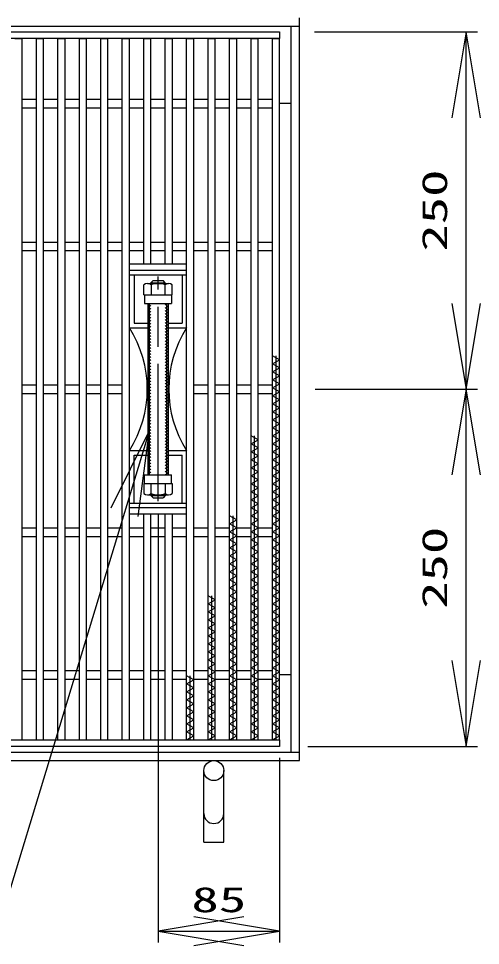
# Model space of a CAD drawing. Units: millimetres at full size, sheet at 1:8. Extents: x -1456 to 1389, y -1026 to 839.
# Drawn here: x -666 to -343, y -207 to 442 of the extents above; entities that cross this region are included whole.
import ezdxf
from ezdxf.enums import TextEntityAlignment as Align

# ---------------------------------------------------------------- set-up
doc = ezdxf.new("R2010")
doc.units = ezdxf.units.MM
doc.header["$LTSCALE"] = 8
doc.linetypes.add('CHAIN', pattern=[18.5, 12, -1.5, 3.5, -1.5])
doc.linetypes.add('DASHED', pattern=[7.5, 6, -1.5])
for name, color, linetype, lineweight in [('16', 3, 'Continuous', 25), ('17', 2, 'Continuous', 25), ('19', 6, 'Continuous', 25), ('22', 4, 'Continuous', 25)]:
    doc.layers.add(name, color=color, linetype=linetype, lineweight=lineweight)
doc.styles.add('ＭＳ ゴシック', font='')
doc.styles.get('ＭＳ ゴシック').set_extended_font_data('MS Gothic')

# ---------------------------------------------------------------- blocks, each defined once
blk = doc.blocks.new('open_arrow')
at = {"color": 0, "linetype": 'Continuous', "lineweight": -2}
blk.add_lwpolyline([(7.5, 1.25), (0, 0), (7.5, -1.25)], dxfattribs=at)

msp = doc.modelspace()

# ---------------------------------------------------------------- hatches: boundary and pattern name
at = {"layer": '17', "lineweight": 13}
h = msp.add_hatch(dxfattribs=at)
h.set_pattern_fill('USER', style=0, pattern_type=2)
h.set_pattern_definition([(135, (-112.65, 179.123), (-1.06066, -1.06066), [])])
h.paths.add_polyline_path([(-575, 122.525), (-575, 242.525), (-573, 242.525), (-573, 122.525)])
h = msp.add_hatch(dxfattribs=at)
h.set_pattern_fill('USER', style=0, pattern_type=2)
h.set_pattern_definition([(135, (-105.65, 179.123), (-1.06066, -1.06066), [])])
h.paths.add_polyline_path([(-563, 122.525), (-563, 242.525), (-561, 242.525), (-561, 122.525)])

# ---------------------------------------------------------------- linework, layer by layer
at = {"layer": '16'}
for p, q in [((-983, 432.525), (-483, 432.525)), ((-483, 432.525), (-483, 428.025)), ((-483, 428.025), (-983, 428.025)), ((-668, 428.025), (-663, 428.025)), ((-663, -62.975), (-663, 428.025)), ((-653, -62.975), (-653, 428.025)), ((-653, 428.025), (-648, 428.025)), ((-648, -62.975), (-648, 428.025)), ((-638, -62.975), (-638, 428.025)), ((-638, 428.025), (-633, 428.025)), ((-633, -62.975), (-633, 428.025)), ((-623, -62.975), (-623, 428.025)), ((-623, 428.025), (-618, 428.025)), ((-618, -62.975), (-618, 428.025)), ((-608, -62.975), (-608, 428.025)), ((-608, 428.025), (-603, 428.025)), ((-603, -62.975), (-603, 428.025)), ((-593, -62.975), (-593, 428.025)), ((-593, 428.025), (-588, 428.025)), ((-588, -62.975), (-588, 428.025)), ((-578, 428.025), (-573, 428.025)), ((-578, 270.025), (-578, 428.025)), ((-573, 270.025), (-573, 428.025)), ((-563, 428.025), (-558, 428.025)), ((-563, 270.025), (-563, 428.025)), ((-558, 270.025), (-558, 428.025)), ((-548, -62.975), (-548, 428.025)), ((-548, 428.025), (-543, 428.025)), ((-543, -62.975), (-543, 428.025)), ((-533, -62.975), (-533, 428.025)), ((-533, 428.025), (-528, 428.025)), ((-528, -62.975), (-528, 428.025)), ((-518, -62.975), (-518, 428.025)), ((-518, 428.025), (-513, 428.025)), ((-513, -62.975), (-513, 428.025)), ((-503, -62.975), (-503, 428.025)), ((-503, 428.025), (-498, 428.025)), ((-498, -62.975), (-498, 428.025)), ((-488, -62.975), (-488, 428.025)), ((-488, 428.025), (-483, 428.025)), ((-483, -62.975), (-483, 428.025)), ((-663, 385.525), (-653, 385.525)), ((-648, 385.525), (-638, 385.525)), ((-633, 385.525), (-623, 385.525)), ((-618, 385.525), (-608, 385.525)), ((-603, 385.525), (-593, 385.525)), ((-588, 385.525), (-578, 385.525)), ((-573, 385.525), (-563, 385.525)), ((-558, 385.525), (-548, 385.525)), ((-543, 385.525), (-533, 385.525)), ((-528, 385.525), (-518, 385.525)), ((-513, 385.525), (-503, 385.525)), ((-498, 385.525), (-488, 385.525)), ((-663, 379.525), (-653, 379.525)), ((-648, 379.525), (-638, 379.525)), ((-633, 379.525), (-623, 379.525)), ((-618, 379.525), (-608, 379.525)), ((-603, 379.525), (-593, 379.525)), ((-588, 379.525), (-578, 379.525)), ((-573, 379.525), (-563, 379.525)), ((-558, 379.525), (-548, 379.525)), ((-543, 379.525), (-533, 379.525)), ((-528, 379.525), (-518, 379.525)), ((-513, 379.525), (-503, 379.525)), ((-498, 379.525), (-488, 379.525)), ((-663, 285.525), (-653, 285.525)), ((-648, 285.525), (-638, 285.525)), ((-633, 285.525), (-623, 285.525)), ((-618, 285.525), (-608, 285.525)), ((-603, 285.525), (-593, 285.525)), ((-588, 285.525), (-578, 285.525)), ((-573, 285.525), (-563, 285.525)), ((-558, 285.525), (-548, 285.525)), ((-543, 285.525), (-533, 285.525)), ((-528, 285.525), (-518, 285.525)), ((-513, 285.525), (-503, 285.525)), ((-498, 285.525), (-488, 285.525)), ((-663, 279.525), (-653, 279.525)), ((-648, 279.525), (-638, 279.525)), ((-633, 279.525), (-623, 279.525)), ((-618, 279.525), (-608, 279.525)), ((-603, 279.525), (-593, 279.525)), ((-588, 279.525), (-578, 279.525)), ((-573, 279.525), (-563, 279.525)), ((-558, 279.525), (-548, 279.525)), ((-543, 279.525), (-533, 279.525)), ((-528, 279.525), (-518, 279.525)), ((-513, 279.525), (-503, 279.525)), ((-498, 279.525), (-488, 279.525)), ((-483, 203.025), (-488, 205.825)), ((-488, 200.225), (-483, 203.025)), ((-485.5, -62.975), (-485.5, 205.825)), ((-483, 197.425), (-488, 200.225)), ((-488, 194.625), (-483, 197.425)), ((-483, 191.825), (-488, 194.625)), ((-488, 189.025), (-483, 191.825)), ((-483, 186.225), (-488, 189.025)), ((-663, 185.525), (-653, 185.525)), ((-648, 185.525), (-638, 185.525)), ((-633, 185.525), (-623, 185.525)), ((-618, 185.525), (-608, 185.525)), ((-603, 185.525), (-593, 185.525)), ((-543, 185.525), (-533, 185.525)), ((-528, 185.525), (-518, 185.525)), ((-513, 185.525), (-503, 185.525)), ((-498, 185.525), (-488, 185.525)), ((-488, 183.425), (-483, 186.225)), ((-483, 180.625), (-488, 183.425)), ((-663, 179.525), (-653, 179.525)), ((-648, 179.525), (-638, 179.525)), ((-633, 179.525), (-623, 179.525)), ((-618, 179.525), (-608, 179.525)), ((-603, 179.525), (-593, 179.525)), ((-543, 179.525), (-533, 179.525)), ((-528, 179.525), (-518, 179.525)), ((-513, 179.525), (-503, 179.525)), ((-498, 179.525), (-488, 179.525)), ((-488, 177.825), (-483, 180.625)), ((-483, 175.025), (-488, 177.825)), ((-488, 172.225), (-483, 175.025)), ((-483, 169.425), (-488, 172.225)), ((-488, 166.625), (-483, 169.425)), ((-483, 163.825), (-488, 166.625)), ((-488, 161.025), (-483, 163.825)), ((-483, 158.225), (-488, 161.025)), ((-488, 155.425), (-483, 158.225)), ((-498, 147.025), (-503, 149.825)), ((-500.5, -62.975), (-500.5, 149.825)), ((-483, 152.625), (-488, 155.425)), ((-488, 149.825), (-483, 152.625)), ((-483, 147.025), (-488, 149.825)), ((-503, 144.225), (-498, 147.025)), ((-498, 141.425), (-503, 144.225)), ((-488, 144.225), (-483, 147.025)), ((-483, 141.425), (-488, 144.225)), ((-503, 138.625), (-498, 141.425)), ((-498, 135.825), (-503, 138.625)), ((-488, 138.625), (-483, 141.425)), ((-483, 135.825), (-488, 138.625)), ((-503, 133.025), (-498, 135.825)), ((-498, 130.225), (-503, 133.025)), ((-503, 127.425), (-498, 130.225)), ((-488, 133.025), (-483, 135.825)), ((-483, 130.225), (-488, 133.025)), ((-488, 127.425), (-483, 130.225)), ((-498, 124.625), (-503, 127.425)), ((-503, 121.825), (-498, 124.625)), ((-483, 124.625), (-488, 127.425)), ((-488, 121.825), (-483, 124.625)), ((-498, 119.025), (-503, 121.825)), ((-503, 116.225), (-498, 119.025)), ((-483, 119.025), (-488, 121.825)), ((-488, 116.225), (-483, 119.025)), ((-498, 113.425), (-503, 116.225)), ((-503, 110.625), (-498, 113.425)), ((-498, 107.825), (-503, 110.625)), ((-483, 113.425), (-488, 116.225)), ((-488, 110.625), (-483, 113.425)), ((-483, 107.825), (-488, 110.625)), ((-503, 105.025), (-498, 107.825)), ((-498, 102.225), (-503, 105.025)), ((-488, 105.025), (-483, 107.825)), ((-483, 102.225), (-488, 105.025)), ((-503, 99.425), (-498, 102.225)), ((-498, 96.625), (-503, 99.425)), ((-488, 99.425), (-483, 102.225)), ((-483, 96.625), (-488, 99.425)), ((-578, -62.975), (-578, 95.025)), ((-573, -62.975), (-573, 95.025)), ((-563, -62.975), (-563, 95.025)), ((-558, -62.975), (-558, 95.025)), ((-513, 91.025), (-518, 93.825)), ((-518, 88.225), (-513, 91.025)), ((-515.5, -62.975), (-515.5, 93.825)), ((-503, 93.825), (-498, 96.625)), ((-498, 91.025), (-503, 93.825)), ((-503, 88.225), (-498, 91.025)), ((-488, 93.825), (-483, 96.625)), ((-483, 91.025), (-488, 93.825)), ((-488, 88.225), (-483, 91.025)), ((-663, 85.525), (-653, 85.525)), ((-648, 85.525), (-638, 85.525)), ((-633, 85.525), (-623, 85.525)), ((-618, 85.525), (-608, 85.525)), ((-603, 85.525), (-593, 85.525)), ((-588, 85.525), (-578, 85.525)), ((-573, 85.525), (-563, 85.525)), ((-558, 85.525), (-548, 85.525)), ((-543, 85.525), (-533, 85.525)), ((-528, 85.525), (-518, 85.525)), ((-513, 85.425), (-518, 88.225)), ((-518, 82.625), (-513, 85.425)), ((-513, 85.525), (-503, 85.525)), ((-498, 85.425), (-503, 88.225)), ((-503, 82.625), (-498, 85.425)), ((-498, 85.525), (-488, 85.525)), ((-483, 85.425), (-488, 88.225)), ((-488, 82.625), (-483, 85.425)), ((-663, 79.525), (-653, 79.525)), ((-648, 79.525), (-638, 79.525)), ((-633, 79.525), (-623, 79.525)), ((-618, 79.525), (-608, 79.525)), ((-603, 79.525), (-593, 79.525)), ((-588, 79.525), (-578, 79.525)), ((-573, 79.525), (-563, 79.525)), ((-558, 79.525), (-548, 79.525)), ((-543, 79.525), (-533, 79.525)), ((-528, 79.525), (-518, 79.525)), ((-513, 79.825), (-518, 82.625)), ((-518, 77.025), (-513, 79.825)), ((-513, 79.525), (-503, 79.525)), ((-498, 79.825), (-503, 82.625)), ((-503, 77.025), (-498, 79.825)), ((-498, 79.525), (-488, 79.525)), ((-483, 79.825), (-488, 82.625)), ((-488, 77.025), (-483, 79.825)), ((-513, 74.225), (-518, 77.025)), ((-518, 71.425), (-513, 74.225)), ((-513, 68.625), (-518, 71.425)), ((-498, 74.225), (-503, 77.025)), ((-503, 71.425), (-498, 74.225)), ((-498, 68.625), (-503, 71.425)), ((-483, 74.225), (-488, 77.025)), ((-488, 71.425), (-483, 74.225)), ((-483, 68.625), (-488, 71.425)), ((-518, 65.825), (-513, 68.625)), ((-513, 63.025), (-518, 65.825)), ((-503, 65.825), (-498, 68.625)), ((-498, 63.025), (-503, 65.825)), ((-488, 65.825), (-483, 68.625)), ((-483, 63.025), (-488, 65.825)), ((-518, 60.225), (-513, 63.025)), ((-513, 57.425), (-518, 60.225)), ((-503, 60.225), (-498, 63.025)), ((-498, 57.425), (-503, 60.225)), ((-488, 60.225), (-483, 63.025)), ((-483, 57.425), (-488, 60.225)), ((-518, 54.625), (-513, 57.425)), ((-513, 51.825), (-518, 54.625)), ((-503, 54.625), (-498, 57.425)), ((-498, 51.825), (-503, 54.625)), ((-488, 54.625), (-483, 57.425)), ((-483, 51.825), (-488, 54.625)), ((-518, 49.025), (-513, 51.825)), ((-513, 46.225), (-518, 49.025)), ((-518, 43.425), (-513, 46.225)), ((-503, 49.025), (-498, 51.825)), ((-498, 46.225), (-503, 49.025)), ((-503, 43.425), (-498, 46.225)), ((-488, 49.025), (-483, 51.825)), ((-483, 46.225), (-488, 49.025)), ((-488, 43.425), (-483, 46.225)), ((-513, 40.625), (-518, 43.425)), ((-518, 37.825), (-513, 40.625)), ((-498, 40.625), (-503, 43.425)), ((-503, 37.825), (-498, 40.625)), ((-483, 40.625), (-488, 43.425)), ((-488, 37.825), (-483, 40.625)), ((-528, 35.025), (-533, 37.825)), ((-533, 32.225), (-528, 35.025)), ((-530.5, -62.975), (-530.5, 37.825)), ((-513, 35.025), (-518, 37.825)), ((-518, 32.225), (-513, 35.025)), ((-498, 35.025), (-503, 37.825)), ((-503, 32.225), (-498, 35.025)), ((-483, 35.025), (-488, 37.825)), ((-488, 32.225), (-483, 35.025)), ((-528, 29.425), (-533, 32.225)), ((-533, 26.625), (-528, 29.425)), ((-528, 23.825), (-533, 26.625)), ((-513, 29.425), (-518, 32.225)), ((-518, 26.625), (-513, 29.425)), ((-513, 23.825), (-518, 26.625)), ((-498, 29.425), (-503, 32.225)), ((-503, 26.625), (-498, 29.425)), ((-498, 23.825), (-503, 26.625)), ((-483, 29.425), (-488, 32.225)), ((-488, 26.625), (-483, 29.425)), ((-483, 23.825), (-488, 26.625)), ((-533, 21.025), (-528, 23.825)), ((-528, 18.225), (-533, 21.025)), ((-518, 21.025), (-513, 23.825)), ((-513, 18.225), (-518, 21.025)), ((-503, 21.025), (-498, 23.825)), ((-498, 18.225), (-503, 21.025)), ((-488, 21.025), (-483, 23.825)), ((-483, 18.225), (-488, 21.025)), ((-533, 15.425), (-528, 18.225)), ((-528, 12.625), (-533, 15.425)), ((-518, 15.425), (-513, 18.225)), ((-513, 12.625), (-518, 15.425)), ((-503, 15.425), (-498, 18.225)), ((-498, 12.625), (-503, 15.425)), ((-488, 15.425), (-483, 18.225)), ((-483, 12.625), (-488, 15.425)), ((-533, 9.825), (-528, 12.625)), ((-528, 7.025), (-533, 9.825)), ((-533, 4.225), (-528, 7.025)), ((-518, 9.825), (-513, 12.625)), ((-513, 7.025), (-518, 9.825)), ((-518, 4.225), (-513, 7.025)), ((-503, 9.825), (-498, 12.625)), ((-498, 7.025), (-503, 9.825)), ((-503, 4.225), (-498, 7.025)), ((-488, 9.825), (-483, 12.625)), ((-483, 7.025), (-488, 9.825)), ((-488, 4.225), (-483, 7.025)), ((-528, 1.425), (-533, 4.225)), ((-533, -1.375), (-528, 1.425)), ((-513, 1.425), (-518, 4.225)), ((-518, -1.375), (-513, 1.425)), ((-498, 1.425), (-503, 4.225)), ((-503, -1.375), (-498, 1.425)), ((-483, 1.425), (-488, 4.225)), ((-488, -1.375), (-483, 1.425)), ((-528, -4.175), (-533, -1.375)), ((-533, -6.975), (-528, -4.175)), ((-513, -4.175), (-518, -1.375)), ((-518, -6.975), (-513, -4.175)), ((-498, -4.175), (-503, -1.375)), ((-503, -6.975), (-498, -4.175)), ((-483, -4.175), (-488, -1.375)), ((-488, -6.975), (-483, -4.175)), ((-528, -9.775), (-533, -6.975)), ((-533, -12.575), (-528, -9.775)), ((-528, -15.375), (-533, -12.575)), ((-513, -9.775), (-518, -6.975)), ((-518, -12.575), (-513, -9.775)), ((-513, -15.375), (-518, -12.575)), ((-498, -9.775), (-503, -6.975)), ((-503, -12.575), (-498, -9.775)), ((-498, -15.375), (-503, -12.575)), ((-483, -9.775), (-488, -6.975)), ((-488, -12.575), (-483, -9.775)), ((-483, -15.375), (-488, -12.575)), ((-663, -14.475), (-653, -14.475)), ((-648, -14.475), (-638, -14.475)), ((-633, -14.475), (-623, -14.475)), ((-618, -14.475), (-608, -14.475)), ((-603, -14.475), (-593, -14.475)), ((-588, -14.475), (-578, -14.475)), ((-573, -14.475), (-563, -14.475)), ((-558, -14.475), (-548, -14.475)), ((-543, -20.975), (-548, -18.175)), ((-545.5, -62.975), (-545.5, -18.175)), ((-543, -14.475), (-533, -14.475)), ((-533, -18.175), (-528, -15.375)), ((-528, -20.975), (-533, -18.175)), ((-528, -14.475), (-518, -14.475)), ((-518, -18.175), (-513, -15.375)), ((-513, -20.975), (-518, -18.175)), ((-513, -14.475), (-503, -14.475)), ((-503, -18.175), (-498, -15.375)), ((-498, -20.975), (-503, -18.175)), ((-498, -14.475), (-488, -14.475)), ((-488, -18.175), (-483, -15.375)), ((-483, -20.975), (-488, -18.175)), ((-663, -20.475), (-653, -20.475)), ((-648, -20.475), (-638, -20.475)), ((-633, -20.475), (-623, -20.475)), ((-618, -20.475), (-608, -20.475)), ((-603, -20.475), (-593, -20.475)), ((-588, -20.475), (-578, -20.475)), ((-573, -20.475), (-563, -20.475)), ((-558, -20.475), (-548, -20.475)), ((-548, -23.775), (-543, -20.975)), ((-543, -26.575), (-548, -23.775)), ((-543, -20.475), (-533, -20.475)), ((-533, -23.775), (-528, -20.975)), ((-528, -26.575), (-533, -23.775)), ((-528, -20.475), (-518, -20.475)), ((-518, -23.775), (-513, -20.975)), ((-513, -26.575), (-518, -23.775)), ((-513, -20.475), (-503, -20.475)), ((-503, -23.775), (-498, -20.975)), ((-498, -26.575), (-503, -23.775)), ((-498, -20.475), (-488, -20.475)), ((-488, -23.775), (-483, -20.975)), ((-483, -26.575), (-488, -23.775)), ((-548, -29.375), (-543, -26.575)), ((-543, -32.175), (-548, -29.375)), ((-548, -34.975), (-543, -32.175)), ((-533, -29.375), (-528, -26.575)), ((-528, -32.175), (-533, -29.375)), ((-533, -34.975), (-528, -32.175)), ((-518, -29.375), (-513, -26.575)), ((-513, -32.175), (-518, -29.375)), ((-518, -34.975), (-513, -32.175)), ((-503, -29.375), (-498, -26.575)), ((-498, -32.175), (-503, -29.375)), ((-503, -34.975), (-498, -32.175)), ((-488, -29.375), (-483, -26.575)), ((-483, -32.175), (-488, -29.375)), ((-488, -34.975), (-483, -32.175)), ((-543, -37.775), (-548, -34.975)), ((-548, -40.575), (-543, -37.775)), ((-528, -37.775), (-533, -34.975)), ((-533, -40.575), (-528, -37.775)), ((-513, -37.775), (-518, -34.975)), ((-518, -40.575), (-513, -37.775)), ((-498, -37.775), (-503, -34.975)), ((-503, -40.575), (-498, -37.775)), ((-483, -37.775), (-488, -34.975)), ((-488, -40.575), (-483, -37.775)), ((-543, -43.375), (-548, -40.575)), ((-548, -46.175), (-543, -43.375)), ((-528, -43.375), (-533, -40.575)), ((-533, -46.175), (-528, -43.375)), ((-513, -43.375), (-518, -40.575)), ((-518, -46.175), (-513, -43.375)), ((-498, -43.375), (-503, -40.575)), ((-503, -46.175), (-498, -43.375)), ((-483, -43.375), (-488, -40.575)), ((-488, -46.175), (-483, -43.375)), ((-543, -48.975), (-548, -46.175)), ((-548, -51.775), (-543, -48.975)), ((-543, -54.575), (-548, -51.775)), ((-528, -48.975), (-533, -46.175)), ((-533, -51.775), (-528, -48.975)), ((-528, -54.575), (-533, -51.775)), ((-513, -48.975), (-518, -46.175)), ((-518, -51.775), (-513, -48.975)), ((-513, -54.575), (-518, -51.775)), ((-498, -48.975), (-503, -46.175)), ((-503, -51.775), (-498, -48.975)), ((-498, -54.575), (-503, -51.775)), ((-483, -48.975), (-488, -46.175)), ((-488, -51.775), (-483, -48.975)), ((-483, -54.575), (-488, -51.775)), ((-548, -57.375), (-543, -54.575)), ((-543, -60.175), (-548, -57.375)), ((-533, -57.375), (-528, -54.575)), ((-528, -60.175), (-533, -57.375)), ((-518, -57.375), (-513, -54.575)), ((-513, -60.175), (-518, -57.375)), ((-503, -57.375), (-498, -54.575)), ((-498, -60.175), (-503, -57.375)), ((-488, -57.375), (-483, -54.575)), ((-483, -60.175), (-488, -57.375)), ((-983, -62.975), (-483, -62.975)), ((-668, -62.975), (-663, -62.975)), ((-653, -62.975), (-648, -62.975)), ((-638, -62.975), (-633, -62.975)), ((-623, -62.975), (-618, -62.975)), ((-608, -62.975), (-603, -62.975)), ((-593, -62.975), (-588, -62.975)), ((-578, -62.975), (-573, -62.975)), ((-563, -62.975), (-558, -62.975)), ((-548, -62.975), (-543, -60.175)), ((-548, -62.975), (-543, -62.975)), ((-533, -62.975), (-528, -60.175)), ((-533, -62.975), (-528, -62.975)), ((-518, -62.975), (-513, -60.175)), ((-518, -62.975), (-513, -62.975)), ((-503, -62.975), (-498, -60.175)), ((-503, -62.975), (-498, -62.975)), ((-488, -62.975), (-483, -60.175)), ((-488, -62.975), (-483, -62.975)), ((-483, -62.975), (-483, -67.475)), ((-483, -67.475), (-983, -67.475))]:
    msp.add_line(p, q, dxfattribs=at)
at = {"layer": '17', "color": 3}
for p, q in [((-548, 270.025), (-588, 270.025)), ((-548, 265.525), (-588, 265.525)), ((-548, 262.325), (-588, 262.325)), ((-548, 225.525), (-548, 265.525)), ((-548, 99.525), (-548, 139.525)), ((-588, 102.725), (-548, 102.725)), ((-548, 99.525), (-588, 99.525)), ((-548, 95.025), (-588, 95.025))]:
    msp.add_line(p, q, dxfattribs=at)
at = {"layer": '17', "color": 3, "linetype": 'DASHED'}
for p, q in [((-584.8, 262.325), (-584.8, 228.725)), ((-551.2, 262.325), (-551.2, 228.725)), ((-584.8, 228.725), (-575, 228.725)), ((-561, 228.725), (-551.2, 228.725)), ((-588, 225.525), (-575, 225.525)), ((-561, 225.525), (-548, 225.525)), ((-588, 139.525), (-575, 139.525)), ((-584.8, 102.725), (-584.8, 136.325)), ((-584.8, 136.325), (-575, 136.325)), ((-561, 139.525), (-548, 139.525)), ((-561, 136.325), (-551.2, 136.325)), ((-551.2, 102.725), (-551.2, 136.325))]:
    msp.add_line(p, q, dxfattribs=at)
at = {"layer": '17', "color": 33, "linetype": 'CHAIN'}
msp.add_line((-568, 104.244), (-568, 261.407), dxfattribs=at)
at = {"layer": '17'}
for p, q in [((-577.815, 248.525), (-577.815, 255.622)), ((-575.361, 256.525), (-560.639, 256.525)), ((-573, 257.025), (-571.5, 258.525)), ((-573, 256.525), (-573, 257.025)), ((-573, 257.025), (-563, 257.025)), ((-572.907, 255.622), (-572.907, 248.525)), ((-572.188, 256.525), (-572.188, 257.837)), ((-571.5, 258.525), (-564.5, 258.525)), ((-563, 257.025), (-564.5, 258.525)), ((-563.812, 256.525), (-563.812, 257.837)), ((-563.093, 248.525), (-563.093, 255.622)), ((-563, 256.525), (-563, 257.025)), ((-558.185, 248.525), (-558.185, 255.622)), ((-577.815, 248.525), (-558.185, 248.525)), ((-577.5, 248.525), (-558.5, 248.525)), ((-577.5, 248.525), (-577.5, 242.525)), ((-558.5, 248.525), (-558.5, 242.525)), ((-577.5, 242.525), (-558.5, 242.525)), ((-574, 122.525), (-574, 242.525)), ((-562, 242.525), (-562, 122.525)), ((-577.5, 122.525), (-558.5, 122.525)), ((-577.5, 116.525), (-577.5, 122.525)), ((-558.5, 116.525), (-558.5, 122.525)), ((-577.815, 116.525), (-577.815, 109.429)), ((-577.815, 116.525), (-558.185, 116.525)), ((-577.5, 116.525), (-558.5, 116.525)), ((-572.907, 109.429), (-572.907, 116.525)), ((-563.093, 116.525), (-563.093, 109.429)), ((-558.185, 116.525), (-558.185, 109.429)), ((-575.361, 108.525), (-560.639, 108.525)), ((-573, 108.525), (-573, 108.025)), ((-573, 108.025), (-563, 108.025)), ((-573, 108.025), (-571.5, 106.525)), ((-572.188, 108.525), (-572.188, 107.213)), ((-571.5, 106.525), (-564.5, 106.525)), ((-563, 108.025), (-564.5, 106.525)), ((-563.812, 108.525), (-563.812, 107.213)), ((-563, 108.525), (-563, 108.025))]:
    msp.add_line(p, q, dxfattribs=at)
at = {"layer": '17', "color": 7}
for p, q in [((-575, 122.525), (-575, 242.525)), ((-561, 242.525), (-561, 122.525))]:
    msp.add_line(p, q, dxfattribs=at)
at = {"layer": '17'}
for centre, radius, start, end in [((-575.361, 252.741), 3.784, 49.5701, 130.4299), ((-568, 242.746), 13.779, 69.13594, 110.86406), ((-560.639, 252.741), 3.784, 49.5701, 130.4299), ((-575.361, 112.309), 3.784, 229.5701, 310.4299), ((-568, 122.304), 13.779, 249.13594, 290.86406), ((-560.639, 112.309), 3.784, 229.5701, 310.4299)]:
    msp.add_arc(centre, radius, start, end, dxfattribs=at)
at = {"layer": '17', "color": 3}
for centre, start, end in [((-655.71, 182.525), 327.58195, 32.41805), ((-480.29, 182.525), 147.58195, 212.41805)]:
    msp.add_arc(centre, 80.21, start, end, dxfattribs=at)
at = {"layer": '19'}
for p, q in [((-469, -77.475), (-469, 442.525)), ((-997, 436.525), (-469, 436.525)), ((-475, -71.475), (-475, 436.525)), ((-475, 382.525), (-483, 382.525)), ((-475, -17.475), (-483, -17.475)), ((-997, -71.475), (-469, -71.475)), ((-997, -77.475), (-469, -77.475)), ((-536, -134.475), (-536, -84.475)), ((-522, -134.475), (-522, -84.475)), ((-536, -134.475), (-522, -134.475))]:
    msp.add_line(p, q, dxfattribs=at)
msp.add_circle((-529, -84.475), 7, dxfattribs=at)
msp.add_arc((-529, -114.475), 7, 180, 0, dxfattribs=at)
at = {"layer": '22'}
for p, q in [((-458.675, 432.525), (-344.627, 432.525)), ((-352.627, 182.525), (-352.627, 432.525)), ((-458.269, 182.525), (-344.627, 182.525)), ((-458.269, 182.525), (-344.627, 182.525)), ((-352.627, -67.475), (-352.627, 182.525)), ((-568, 94.725), (-568, -204.816)), ((-463.31, -67.475), (-344.627, -67.475)), ((-483, -75.475), (-483, -204.816)), ((-568, -196.816), (-483, -196.816))]:
    msp.add_line(p, q, dxfattribs=at)
msp.add_lwpolyline([(-574, 153.827), (-676.639, -184.993), (-827.039, -184.993)], dxfattribs=at)

# ---------------------------------------------------------------- block references
at = {"layer": '22', "xscale": 8, "yscale": 8}
for p, rotation in [((-352.627, 432.525), 270), ((-352.627, 182.525), 90), ((-352.627, 182.525), 270), ((-574, 153.827), 253.1), ((-352.627, -67.475), 90), ((-483, -196.816), 180)]:
    msp.add_blockref('open_arrow', p, dxfattribs=dict(at, rotation=rotation))
msp.add_blockref('open_arrow', (-568, -196.816), dxfattribs=at)

# ---------------------------------------------------------------- texts
at = {"layer": '22', "style": 'ＭＳ ゴシック', "width": 1.6}
for p in [(-360.627, 307.525), (-360.627, 57.525)]:
    msp.add_text('250', height=17.6, rotation=90, dxfattribs=at).set_placement(p, align=Align.BOTTOM_CENTER)
msp.add_text('85', height=17.6, dxfattribs=at).set_placement((-525.5, -188.816), align=Align.BOTTOM_CENTER)

doc.saveas('drawing.dxf')
